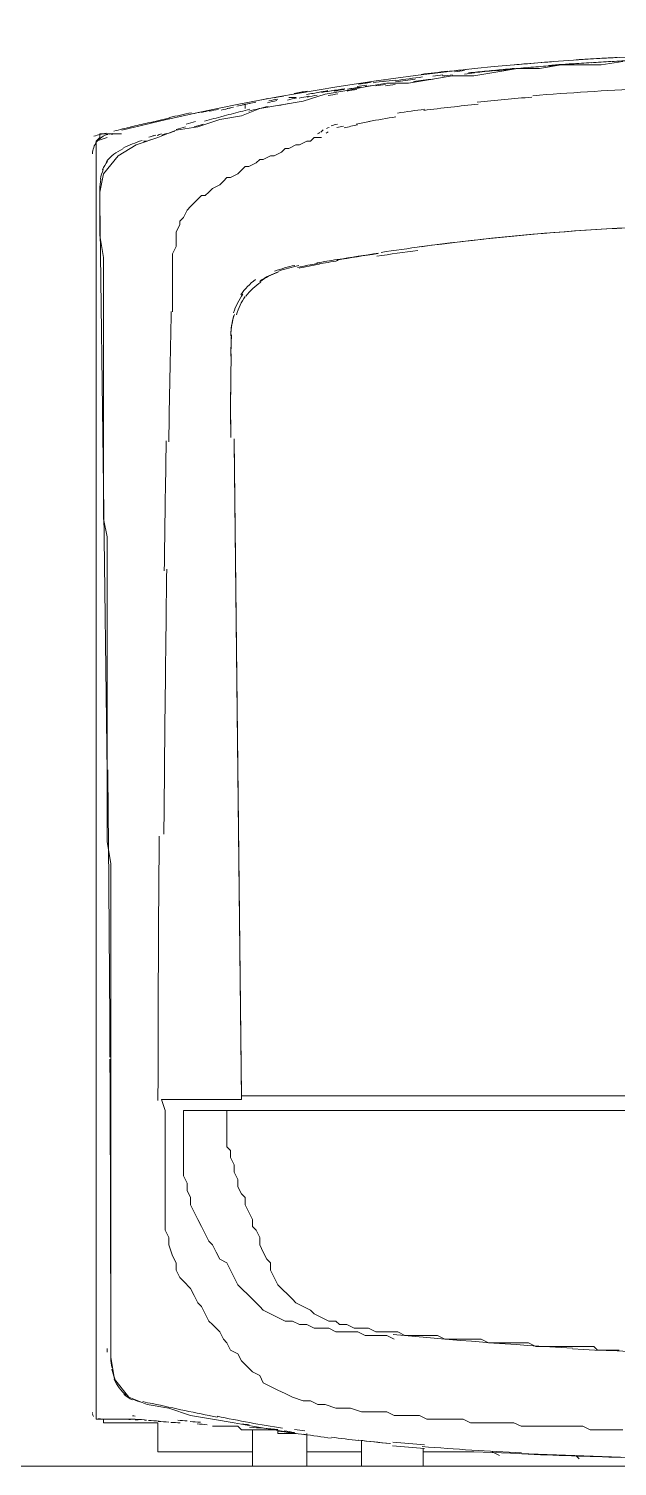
# Model space of a CAD drawing. Header units: metres. Extents: x 349703 to 349913, y 9282546 to 9282694.
# Drawn here: x 349721.081 to 349721.377, y 9282665.063 to 9282665.787 of the extents above; entities that cross this region are included whole.
import ezdxf

# ---------------------------------------------------------------- set-up
doc = ezdxf.new("R2010")
doc.units = ezdxf.units.M
doc.header["$LTSCALE"] = 0.25
doc.layers.add('ARQ-FONDO', color=253, linetype='CONTINUOUS', lineweight=9)

# ---------------------------------------------------------------- blocks, each defined once
blk = doc.blocks.new('LAVADORA')
at = {"layer": 'ARQ-FONDO', "linetype": 'Continuous', "lineweight": -2}
for p, q in [((3915.84514, 1596.17683), (3915.84332, 1596.17683)), ((3915.84332, 1596.17683), (3915.84332, 1596.15307)), ((3915.8488, 1596.18049), (3915.84514, 1596.18049)), ((3915.84514, 1596.18049), (3915.84514, 1596.18049)), ((3915.84514, 1596.18049), (3915.84514, 1596.17866)), ((3915.84514, 1596.18049), (3915.84514, 1596.17866)), ((3915.84514, 1596.17683), (3915.84514, 1596.1677)), ((3915.8488, 1596.18049), (3915.84697, 1596.18049)), ((3916.48117, 1596.18049), (3915.8488, 1596.18049)), ((3915.8488, 1596.18049), (3915.8488, 1596.18049)), ((3916.17047, 1596.17501), (3916.31486, 1596.17683)), ((3916.45741, 1596.17866), (3916.31486, 1596.17683)), ((3916.48849, 1596.18049), (3916.48117, 1596.18049)), ((3916.49031, 1596.17501), (3916.48849, 1596.18049)), ((3916.49031, 1596.17866), (3916.49214, 1596.17866)), ((3916.49214, 1596.17866), (3916.49214, 1596.1677)), ((3915.84332, 1596.16221), (3915.84332, 1596.16404)), ((3915.84332, 1596.16038), (3915.84332, 1596.16221)), ((3915.84332, 1596.14942), (3915.84332, 1596.15856)), ((3915.84332, 1596.1549), (3915.84332, 1596.15307)), ((3915.84332, 1596.15307), (3915.84332, 1596.1549)), ((3916.48849, 1596.1549), (3916.48849, 1596.15673)), ((3915.84332, 1596.14942), (3915.82869, 1596.14942)), ((3915.82869, 1596.14942), (3915.82869, 1596.1019)), ((3916.0005, 1596.14576), (3916.00598, 1596.14759)), ((3915.84149, 1596.122), (3915.84149, 1596.122)), ((3915.84149, 1596.122), (3915.84149, 1596.12018)), ((3915.84149, 1596.12018), (3915.84149, 1596.11835)), ((3915.84149, 1596.11835), (3915.84149, 1596.11652)), ((3915.84149, 1596.11652), (3915.84149, 1596.11286)), ((3915.84149, 1596.11286), (3915.84149, 1596.10921)), ((3915.84149, 1596.10921), (3915.83966, 1596.10738)), ((3915.83966, 1596.10738), (3915.83966, 1596.10555)), ((3916.50676, 1596.10555), (3916.50493, 1596.10555)), ((3915.82869, 1596.1019), (3915.82138, 1596.1019)), ((3915.82138, 1596.1019), (3915.82138, 1596.1019)), ((3915.83966, 1596.1019), (3915.82138, 1596.1019)), ((3915.82138, 1596.1019), (3915.82138, 1596.1019)), ((3915.82138, 1596.1019), (3915.82138, 1596.09824)), ((3915.82138, 1596.09824), (3915.82138, 1596.09276)), ((3915.82138, 1596.09276), (3915.82138, 1596.08545)), ((3915.82138, 1596.08545), (3915.82138, 1596.07997)), ((3916.51042, 1596.08179), (3916.51042, 1596.08362)), ((3916.51042, 1596.07997), (3916.51042, 1596.08179)), ((3915.82138, 1596.07997), (3915.82138, 1596.07631)), ((3915.82138, 1596.07631), (3915.82138, 1596.07448)), ((3915.82138, 1596.07448), (3915.83783, 1596.07448)), ((3915.82869, 1596.07448), (3915.82869, 1596.04707)), ((3915.83418, 1596.04707), (3915.82138, 1596.04707)), ((3915.82138, 1596.04707), (3915.82138, 1596.04159)), ((3915.82138, 1596.04159), (3915.82138, 1596.016)), ((3915.82138, 1596.02331), (3915.82138, 1596.04159)), ((3915.82138, 1596.016), (3915.83052, 1596.016)), ((3915.82869, 1596.016), (3915.82869, 1596.00138)), ((3915.82687, 1595.97762), (3915.82869, 1595.98127)), ((3915.82504, 1595.93741), (3915.82687, 1595.93924))]:
    blk.add_line(p, q, dxfattribs=at)
for points in [[(3915.82504, 1595.89354), (3915.82869, 1595.99041), (3915.82869, 1596.0032), (3915.82869, 1596.016), (3915.82504, 1596.016), (3915.82138, 1596.016), (3915.82138, 1596.04707), (3915.82687, 1596.04707), (3915.82869, 1596.04707), (3915.82869, 1596.07448), (3915.82138, 1596.07448), (3915.82138, 1596.1019), (3915.82869, 1596.1019), (3915.82869, 1596.14942), (3915.84332, 1596.14942), (3915.84332, 1596.15856), (3915.84332, 1596.17683), (3915.84514, 1596.17683), (3915.84514, 1596.17866), (3915.84514, 1596.18049), (3916.48849, 1596.18049), (3916.49031, 1596.17866), (3916.49214, 1596.17866), (3916.49214, 1596.1677)], [(3916.52869, 1595.91548), (3916.52687, 1595.92644), (3916.52687, 1595.93741), (3916.52687, 1595.94655), (3916.52504, 1595.95751), (3916.52504, 1595.96848), (3916.52321, 1595.97944), (3916.52138, 1595.99041), (3916.52138, 1596.00138), (3916.51956, 1596.01234), (3916.51773, 1596.02331), (3916.51773, 1596.03427), (3916.5159, 1596.04524), (3916.51407, 1596.05438), (3916.51225, 1596.06535), (3916.50859, 1596.07631), (3916.50676, 1596.08728), (3916.50493, 1596.09824), (3916.50128, 1596.10738), (3916.49945, 1596.11835), (3916.4958, 1596.12931), (3916.49397, 1596.14028), (3916.49031, 1596.14942), (3916.48666, 1596.16038), (3916.48117, 1596.16952), (3916.47204, 1596.17683), (3916.4629, 1596.17866), (3916.45193, 1596.17866), (3916.44097, 1596.17866), (3916.43, 1596.17683), (3916.41903, 1596.17683), (3916.40807, 1596.17683), (3916.3971, 1596.17683), (3916.38614, 1596.17683), (3916.37517, 1596.17683), (3916.3642, 1596.17683), (3916.35324, 1596.17683), (3916.34227, 1596.17683), (3916.33131, 1596.17683), (3916.32034, 1596.17683), (3916.30937, 1596.17683), (3916.29841, 1596.17683), (3916.28927, 1596.17501), (3916.2783, 1596.17501), (3916.26734, 1596.17501), (3916.25637, 1596.17501), (3916.2454, 1596.17501), (3916.23444, 1596.17501), (3916.22347, 1596.17501), (3916.21251, 1596.17501), (3916.20154, 1596.17501), (3916.19057, 1596.17501), (3916.17961, 1596.17501), (3916.16864, 1596.17501), (3916.15768, 1596.17501), (3916.14671, 1596.17501), (3916.13574, 1596.17501), (3916.12478, 1596.17318), (3916.11381, 1596.17318), (3916.10467, 1596.17318), (3916.09371, 1596.17318), (3916.08274, 1596.17318), (3916.07178, 1596.17318), (3916.06081, 1596.17318), (3916.04984, 1596.17318), (3916.03888, 1596.17318), (3916.02791, 1596.17318), (3916.01694, 1596.17318), (3916.00598, 1596.17318), (3915.99501, 1596.17318), (3915.98405, 1596.17318), (3915.97308, 1596.17318), (3915.96211, 1596.17318), (3915.95115, 1596.17318), (3915.94018, 1596.17318), (3915.92922, 1596.17318), (3915.92008, 1596.17318), (3915.90911, 1596.17318), (3915.89815, 1596.17318), (3915.88718, 1596.17318), (3915.87621, 1596.17318), (3915.86525, 1596.17135), (3915.85611, 1596.16404), (3915.85245, 1596.1549), (3915.85063, 1596.14394), (3915.84697, 1596.13297), (3915.84514, 1596.122), (3915.84332, 1596.11104), (3915.84149, 1596.1019), (3915.83966, 1596.09093), (3915.83783, 1596.07997), (3915.83783, 1596.08179), (3915.83783, 1596.08362), (3915.83783, 1596.08545), (3915.83783, 1596.08728), (3915.83783, 1596.0891), (3915.83966, 1596.0891), (3915.83966, 1596.09093), (3915.83966, 1596.09276), (3915.83966, 1596.09459), (3915.83966, 1596.09642), (3915.83966, 1596.09824), (3915.83966, 1596.10007), (3915.83966, 1596.1019), (3915.83966, 1596.10373), (3915.83966, 1596.10555), (3915.83966, 1596.10738), (3915.84149, 1596.10921), (3915.84149, 1596.11286), (3915.84149, 1596.11652), (3915.84149, 1596.11835), (3915.84149, 1596.12018), (3915.84149, 1596.122)], [(3915.84514, 1596.17866), (3915.84514, 1596.17683), (3915.84514, 1596.1677)], [(3916.48117, 1596.18049), (3915.8488, 1596.18049), (3915.84697, 1596.18049)], [(3915.84332, 1596.1549), (3915.84332, 1596.15673), (3915.84332, 1596.15856)], [(3915.83966, 1595.91548), (3915.83966, 1595.91913), (3915.83966, 1595.92279), (3915.83966, 1595.92827), (3915.83966, 1595.93192), (3915.84149, 1595.93558), (3915.84149, 1595.94106), (3915.84149, 1595.94472), (3915.84149, 1595.94837), (3915.84149, 1595.95386), (3915.84149, 1595.95751), (3915.84149, 1595.96117), (3915.84149, 1595.96665), (3915.84332, 1595.97031), (3915.84332, 1595.97579), (3915.84332, 1595.97944), (3915.84332, 1595.9831), (3915.84332, 1595.98858), (3915.84332, 1595.99224), (3915.84514, 1595.99589), (3915.84514, 1596.00138), (3915.84514, 1596.00503), (3915.84514, 1596.00869), (3915.84514, 1596.01417), (3915.84697, 1596.01783), (3915.84697, 1596.02148), (3915.84697, 1596.02696), (3915.84697, 1596.03062), (3915.8488, 1596.03427), (3915.8488, 1596.03976), (3915.8488, 1596.04341), (3915.8488, 1596.04707), (3915.85063, 1596.05255), (3915.85063, 1596.05621), (3915.85063, 1596.05986), (3915.85245, 1596.06535), (3915.85245, 1596.069), (3915.85428, 1596.07266), (3915.85428, 1596.07631), (3915.85611, 1596.08179), (3915.85794, 1596.08545), (3915.85976, 1596.0891), (3915.86159, 1596.09276), (3915.86342, 1596.09642), (3915.86708, 1596.09824), (3915.8689, 1596.1019), (3915.87073, 1596.10373), (3915.87439, 1596.10738), (3915.87804, 1596.10921), (3915.87987, 1596.11286), (3915.88352, 1596.11469), (3915.88535, 1596.11652), (3915.88901, 1596.11835), (3915.89266, 1596.122), (3915.89449, 1596.12383), (3915.89815, 1596.12566), (3915.9018, 1596.12749), (3915.90363, 1596.12931), (3915.90728, 1596.13114), (3915.91094, 1596.13297), (3915.91459, 1596.13662), (3915.91642, 1596.13845), (3915.92008, 1596.14028), (3915.92373, 1596.14028), (3915.92739, 1596.14211), (3915.93287, 1596.14394), (3915.93653, 1596.14394), (3915.94018, 1596.14576), (3915.94567, 1596.14576), (3915.94932, 1596.14576), (3915.95298, 1596.14576), (3915.95846, 1596.14576), (3915.96211, 1596.14576), (3915.96577, 1596.14576), (3915.97125, 1596.14576), (3915.97491, 1596.14576), (3915.97856, 1596.14576), (3915.98405, 1596.14576), (3915.9877, 1596.14576), (3915.99136, 1596.14576), (3915.99684, 1596.14576)], [(3916.0005, 1596.14576), (3915.99684, 1596.14576), (3915.99136, 1596.14576), (3915.9877, 1596.14576), (3915.98405, 1596.14576), (3915.97856, 1596.14576), (3915.97491, 1596.14576), (3915.97125, 1596.14576), (3915.96577, 1596.14576), (3915.96211, 1596.14576), (3915.95846, 1596.14576), (3915.95298, 1596.14576), (3915.94932, 1596.14576), (3915.94567, 1596.14576), (3915.94018, 1596.14576), (3915.93653, 1596.14394), (3915.93287, 1596.14394), (3915.92739, 1596.14211), (3915.92373, 1596.14028), (3915.92008, 1596.14028), (3915.91642, 1596.13845), (3915.91459, 1596.13662), (3915.91094, 1596.13297), (3915.90728, 1596.13114), (3915.90363, 1596.12931), (3915.9018, 1596.12749), (3915.89815, 1596.12566), (3915.89449, 1596.12383), (3915.89266, 1596.122), (3915.88901, 1596.11835), (3915.88535, 1596.11652), (3915.88352, 1596.11469), (3915.87987, 1596.11286), (3915.87804, 1596.10921), (3915.87439, 1596.10738), (3915.87073, 1596.10373), (3915.8689, 1596.1019), (3915.86708, 1596.09824), (3915.86342, 1596.09642), (3915.86159, 1596.09276), (3915.85976, 1596.0891), (3915.85794, 1596.08545), (3915.85611, 1596.08179), (3915.85428, 1596.07631), (3915.85428, 1596.07266), (3915.85245, 1596.069), (3915.85245, 1596.06535), (3915.85063, 1596.05986), (3915.85063, 1596.05621), (3915.85063, 1596.05255), (3915.8488, 1596.04707), (3915.8488, 1596.04341), (3915.8488, 1596.03976), (3915.8488, 1596.03427), (3915.84697, 1596.03062), (3915.84697, 1596.02696), (3915.84697, 1596.02148), (3915.84697, 1596.01783), (3915.84514, 1596.01417), (3915.84514, 1596.00869), (3915.84514, 1596.00503), (3915.84514, 1596.00138), (3915.84514, 1595.99589), (3915.84332, 1595.99224), (3915.84332, 1595.98858), (3915.84332, 1595.9831), (3915.84332, 1595.97944), (3915.84332, 1595.97579), (3915.84332, 1595.97031), (3915.84149, 1595.96665), (3915.84149, 1595.96117), (3915.84149, 1595.95751), (3915.84149, 1595.95386), (3915.84149, 1595.94837), (3915.84149, 1595.94472), (3915.84149, 1595.94106), (3915.84149, 1595.93558), (3915.83966, 1595.93192), (3915.83966, 1595.92827), (3915.83966, 1595.92279), (3915.83966, 1595.91913), (3915.83966, 1595.91548)], [(3916.0005, 1595.5536), (3916.00598, 1595.5536), (3916.00598, 1595.59198), (3916.00781, 1595.59198), (3916.00781, 1596.10738), (3916.00598, 1596.10738), (3916.00598, 1596.14759), (3916.0005, 1596.14576)], [(3916.33679, 1596.11104), (3916.17047, 1596.10921), (3916.00598, 1596.10738), (3916.00598, 1596.10921), (3916.00598, 1596.11104), (3916.00598, 1596.11286), (3916.00598, 1596.11469), (3916.00598, 1596.11652), (3916.00598, 1596.11835), (3916.00598, 1596.12018), (3916.00598, 1596.122), (3916.00598, 1596.12383), (3916.00598, 1596.12749), (3916.00598, 1596.12931), (3916.00598, 1596.13297), (3916.00598, 1596.1348), (3916.00598, 1596.13662), (3916.00598, 1596.14028), (3916.00598, 1596.14211), (3916.00598, 1596.14394), (3916.00598, 1596.14576), (3916.00598, 1596.14759)], [(3916.49031, 1596.06717), (3916.49031, 1596.07083), (3916.48849, 1596.07266), (3916.48849, 1596.07448), (3916.48666, 1596.07814), (3916.48666, 1596.07997), (3916.48483, 1596.08362), (3916.48483, 1596.08545), (3916.483, 1596.08728), (3916.48117, 1596.09093), (3916.48117, 1596.09276), (3916.47935, 1596.09642), (3916.47935, 1596.09824), (3916.47752, 1596.10007), (3916.47569, 1596.10373), (3916.47569, 1596.10555), (3916.47386, 1596.10738), (3916.47204, 1596.10921), (3916.47021, 1596.11286), (3916.47021, 1596.11469), (3916.46838, 1596.11652), (3916.46655, 1596.11835), (3916.46473, 1596.122), (3916.4629, 1596.12383), (3916.46107, 1596.12566), (3916.46107, 1596.12749), (3916.45924, 1596.12931), (3916.45741, 1596.13114), (3916.45559, 1596.13297), (3916.45376, 1596.1348), (3916.4501, 1596.13662), (3916.44828, 1596.13845), (3916.44645, 1596.13845), (3916.44279, 1596.14028), (3916.44097, 1596.14028), (3916.43731, 1596.14028), (3916.43548, 1596.14028), (3916.43183, 1596.14211), (3916.43, 1596.14211), (3916.42634, 1596.14211), (3916.42452, 1596.14211), (3916.42269, 1596.14211), (3916.41903, 1596.14211), (3916.41721, 1596.14211), (3916.41355, 1596.14211), (3916.41172, 1596.14211), (3916.40807, 1596.14211), (3916.40624, 1596.14211), (3916.40258, 1596.14211)], [(3916.40258, 1596.14211), (3916.40624, 1596.14211), (3916.40807, 1596.14211), (3916.41172, 1596.14211), (3916.41355, 1596.14211), (3916.41721, 1596.14211), (3916.41903, 1596.14211), (3916.42269, 1596.14211), (3916.42452, 1596.14211), (3916.42634, 1596.14211), (3916.43, 1596.14211), (3916.43183, 1596.14211), (3916.43548, 1596.14028), (3916.43731, 1596.14028), (3916.44097, 1596.14028), (3916.44279, 1596.14028), (3916.44645, 1596.13845), (3916.44828, 1596.13845), (3916.4501, 1596.13662), (3916.45376, 1596.1348), (3916.45559, 1596.13297), (3916.45741, 1596.13114), (3916.45924, 1596.12931), (3916.46107, 1596.12749), (3916.46107, 1596.12566), (3916.4629, 1596.12383), (3916.46473, 1596.122), (3916.46655, 1596.11835), (3916.46838, 1596.11652), (3916.47021, 1596.11469), (3916.47021, 1596.11286), (3916.47204, 1596.10921), (3916.47386, 1596.10738), (3916.47569, 1596.10555), (3916.47569, 1596.10373), (3916.47752, 1596.10007), (3916.47935, 1596.09824), (3916.47935, 1596.09642), (3916.48117, 1596.09276), (3916.48117, 1596.09093), (3916.483, 1596.08728), (3916.48483, 1596.08545), (3916.48483, 1596.08362), (3916.48666, 1596.07997), (3916.48666, 1596.07814), (3916.48849, 1596.07448), (3916.48849, 1596.07266), (3916.49031, 1596.07083), (3916.49031, 1596.06717)], [(3916.0005, 1596.11469), (3916.0005, 1596.13662), (3915.99684, 1596.13662), (3915.99319, 1596.13662), (3915.98953, 1596.13662), (3915.98587, 1596.13662), (3915.98222, 1596.13662), (3915.97856, 1596.13662), (3915.97491, 1596.13662), (3915.97125, 1596.13662), (3915.9676, 1596.13662), (3915.96394, 1596.1348), (3915.96029, 1596.1348), (3915.95663, 1596.13297), (3915.95298, 1596.13297), (3915.94932, 1596.13114), (3915.94567, 1596.12931), (3915.94201, 1596.12749), (3915.93835, 1596.12566), (3915.9347, 1596.12383), (3915.93287, 1596.122), (3915.92922, 1596.12018), (3915.92556, 1596.11835), (3915.92373, 1596.11469), (3915.92008, 1596.11286), (3915.91642, 1596.11104), (3915.91277, 1596.10921), (3915.91094, 1596.10738), (3915.90728, 1596.10373), (3915.90546, 1596.1019), (3915.9018, 1596.09824), (3915.89997, 1596.09642), (3915.89815, 1596.09276), (3915.89632, 1596.0891), (3915.89449, 1596.08545), (3915.89449, 1596.08179), (3915.89266, 1596.07814), (3915.89266, 1596.07448), (3915.89084, 1596.07083), (3915.89084, 1596.06717), (3915.89084, 1596.06352), (3915.88901, 1596.05986), (3915.88901, 1596.05621), (3915.88901, 1596.05255), (3915.88901, 1596.0489), (3915.88718, 1596.04524), (3915.88718, 1596.04159), (3915.88718, 1596.03793), (3915.88718, 1596.03427), (3915.88535, 1596.03062)], [(3915.88535, 1596.03062), (3915.88718, 1596.03427), (3915.88718, 1596.03793), (3915.88718, 1596.04159), (3915.88718, 1596.04524), (3915.88901, 1596.0489), (3915.88901, 1596.05255), (3915.88901, 1596.05621), (3915.88901, 1596.05986), (3915.89084, 1596.06352), (3915.89084, 1596.06717), (3915.89084, 1596.07083), (3915.89266, 1596.07448), (3915.89266, 1596.07814), (3915.89449, 1596.08179), (3915.89449, 1596.08545), (3915.89632, 1596.0891), (3915.89815, 1596.09276), (3915.89997, 1596.09642), (3915.9018, 1596.09824), (3915.90546, 1596.1019), (3915.90728, 1596.10373), (3915.91094, 1596.10738), (3915.91277, 1596.10921), (3915.91642, 1596.11104), (3915.92008, 1596.11286), (3915.92373, 1596.11469), (3915.92556, 1596.11835), (3915.92922, 1596.12018), (3915.93287, 1596.122), (3915.9347, 1596.12383), (3915.93835, 1596.12566), (3915.94201, 1596.12749), (3915.94567, 1596.12931), (3915.94932, 1596.13114), (3915.95298, 1596.13297), (3915.95663, 1596.13297), (3915.96029, 1596.1348), (3915.96394, 1596.1348), (3915.9676, 1596.13662), (3915.97125, 1596.13662), (3915.97491, 1596.13662), (3915.97856, 1596.13662), (3915.98222, 1596.13662), (3915.98587, 1596.13662), (3915.98953, 1596.13662), (3915.99319, 1596.13662), (3915.99684, 1596.13662), (3916.0005, 1596.13662)], [(3916.0005, 1595.58467), (3916.0005, 1596.11469), (3915.99684, 1596.11469), (3915.99319, 1596.11469), (3915.98953, 1596.11469), (3915.98587, 1596.11469), (3915.98222, 1596.11469), (3915.98039, 1596.11286), (3915.97674, 1596.11286), (3915.97308, 1596.11104), (3915.96943, 1596.11104), (3915.96577, 1596.10921), (3915.96211, 1596.10921), (3915.95846, 1596.10738), (3915.95663, 1596.10555), (3915.95298, 1596.10555), (3915.94932, 1596.10373), (3915.94567, 1596.1019), (3915.94201, 1596.1019), (3915.94018, 1596.10007), (3915.93653, 1596.09824), (3915.93287, 1596.09824), (3915.92922, 1596.09642), (3915.92556, 1596.09459), (3915.92373, 1596.09276), (3915.92008, 1596.09276), (3915.91642, 1596.09093), (3915.91277, 1596.0891), (3915.91094, 1596.08728), (3915.90728, 1596.08362), (3915.90546, 1596.08179), (3915.90363, 1596.07997), (3915.9018, 1596.07631), (3915.89997, 1596.07266), (3915.89815, 1596.07083), (3915.89632, 1596.06717), (3915.89449, 1596.06352), (3915.89449, 1596.05986), (3915.89266, 1596.05803), (3915.89266, 1596.05438), (3915.89084, 1596.05072), (3915.89084, 1596.04707), (3915.89084, 1596.04341), (3915.88901, 1596.03976), (3915.88901, 1596.0361), (3915.88901, 1596.03245), (3915.88901, 1596.02879), (3915.88718, 1596.02514), (3915.88718, 1596.02148), (3915.88718, 1596.01965), (3915.88718, 1596.016), (3915.88718, 1596.01234), (3915.88718, 1596.00869), (3915.88535, 1596.00503), (3915.88535, 1596.00138), (3915.88535, 1595.99772), (3915.88535, 1595.99407), (3915.88535, 1595.99041), (3915.88535, 1595.98676), (3915.88352, 1595.9831), (3915.88352, 1595.97944), (3915.88352, 1595.97762), (3915.88352, 1595.97396), (3915.88352, 1595.97031), (3915.88352, 1595.96665), (3915.88352, 1595.963), (3915.8817, 1595.95934), (3915.8817, 1595.95568), (3915.8817, 1595.95203), (3915.8817, 1595.94837), (3915.8817, 1595.94472), (3915.8817, 1595.94106), (3915.8817, 1595.93741), (3915.8817, 1595.93375), (3915.8817, 1595.9301), (3915.87987, 1595.92827), (3915.87987, 1595.92461), (3915.87987, 1595.92096), (3915.87987, 1595.9173)], [(3915.87987, 1595.9173), (3915.87987, 1595.92096), (3915.87987, 1595.92461), (3915.87987, 1595.92827), (3915.8817, 1595.9301), (3915.8817, 1595.93375), (3915.8817, 1595.93741), (3915.8817, 1595.94106), (3915.8817, 1595.94472), (3915.8817, 1595.94837), (3915.8817, 1595.95203), (3915.8817, 1595.95568), (3915.8817, 1595.95934), (3915.88352, 1595.963), (3915.88352, 1595.96665), (3915.88352, 1595.97031), (3915.88352, 1595.97396), (3915.88352, 1595.97762), (3915.88352, 1595.97944), (3915.88352, 1595.9831), (3915.88535, 1595.98676), (3915.88535, 1595.99041), (3915.88535, 1595.99407), (3915.88535, 1595.99772), (3915.88535, 1596.00138), (3915.88535, 1596.00503), (3915.88718, 1596.00869), (3915.88718, 1596.01234), (3915.88718, 1596.016), (3915.88718, 1596.01965), (3915.88718, 1596.02148), (3915.88718, 1596.02514), (3915.88901, 1596.02879), (3915.88901, 1596.03245), (3915.88901, 1596.0361), (3915.88901, 1596.03976), (3915.89084, 1596.04341), (3915.89084, 1596.04707), (3915.89084, 1596.05072), (3915.89266, 1596.05438), (3915.89266, 1596.05803), (3915.89449, 1596.05986), (3915.89449, 1596.06352), (3915.89632, 1596.06717), (3915.89815, 1596.07083), (3915.89997, 1596.07266), (3915.9018, 1596.07631), (3915.90363, 1596.07997), (3915.90546, 1596.08179), (3915.90728, 1596.08362), (3915.91094, 1596.08728), (3915.91277, 1596.0891), (3915.91642, 1596.09093), (3915.92008, 1596.09276), (3915.92373, 1596.09276), (3915.92556, 1596.09459), (3915.92922, 1596.09642), (3915.93287, 1596.09824), (3915.93653, 1596.09824), (3915.94018, 1596.10007), (3915.94201, 1596.1019), (3915.94567, 1596.1019), (3915.94932, 1596.10373), (3915.95298, 1596.10555), (3915.95663, 1596.10555), (3915.95846, 1596.10738), (3915.96211, 1596.10921), (3915.96577, 1596.10921), (3915.96943, 1596.11104), (3915.97308, 1596.11104), (3915.97674, 1596.11286), (3915.98039, 1596.11286), (3915.98222, 1596.11469), (3915.98587, 1596.11469), (3915.98953, 1596.11469), (3915.99319, 1596.11469), (3915.99684, 1596.11469)], [(3916.00781, 1596.10738), (3916.17412, 1596.10921), (3916.33862, 1596.11104)], [(3915.82138, 1596.1019), (3915.82138, 1596.09824), (3915.82138, 1596.09276), (3915.82138, 1596.08545), (3915.82138, 1596.07997), (3915.82138, 1596.07631), (3915.82138, 1596.07448), (3915.83783, 1596.07448)], [(3916.51042, 1596.07997), (3916.51042, 1596.08179), (3916.51042, 1596.08362)], [(3915.83418, 1596.04707), (3915.82138, 1596.04707), (3915.82138, 1596.04159), (3915.82138, 1596.016), (3915.83052, 1596.016)]]:
    blk.add_lwpolyline(points, dxfattribs=at)
for points in [[(3915.84773, 1596.18231), (3915.84725, 1596.18229), (3915.84678, 1596.18213), (3915.84638, 1596.18187)], [(3915.84773, 1596.18231), (3915.84725, 1596.18229), (3915.84678, 1596.18213), (3915.84638, 1596.18187)], [(3915.84848, 1596.1823), (3915.8481, 1596.18232), (3915.84771, 1596.18232), (3915.84732, 1596.1823)], [(3915.84848, 1596.1823), (3915.8481, 1596.18232), (3915.84771, 1596.18232), (3915.84732, 1596.1823)], [(3916.48536, 1596.18177), (3916.4843, 1596.18213), (3916.48319, 1596.18232), (3916.48207, 1596.18232)], [(3916.48536, 1596.18177), (3916.4843, 1596.18213), (3916.48319, 1596.18232), (3916.48207, 1596.18232)], [(3916.48828, 1596.18018), (3916.4874, 1596.18087), (3916.48641, 1596.18141), (3916.48536, 1596.18177)], [(3916.48828, 1596.18018), (3916.4874, 1596.18087), (3916.48641, 1596.18141), (3916.48536, 1596.18177)], [(3915.84518, 1596.17849), (3915.84515, 1596.17824), (3915.84514, 1596.178), (3915.84514, 1596.17775)], [(3915.84545, 1596.17938), (3915.84531, 1596.17903), (3915.84522, 1596.17867), (3915.84518, 1596.17831)], [(3915.84545, 1596.17938), (3915.84531, 1596.17903), (3915.84522, 1596.17867), (3915.84518, 1596.17831)], [(3915.88073, 1596.17501), (3915.87905, 1596.175), (3915.87737, 1596.17497), (3915.8757, 1596.17489)], [(3916.02737, 1596.17357), (3916.0756, 1596.17382), (3916.12382, 1596.17419), (3916.17205, 1596.17468)], [(3916.46466, 1596.17864), (3916.46293, 1596.17867), (3916.46121, 1596.17867), (3916.45948, 1596.17865)], [(3916.46934, 1596.17821), (3916.46766, 1596.17848), (3916.46596, 1596.17864), (3916.46426, 1596.17866)], [(3916.47432, 1596.17695), (3916.47273, 1596.1776), (3916.47107, 1596.17807), (3916.46938, 1596.17835)], [(3916.47841, 1596.17478), (3916.47709, 1596.17585), (3916.47563, 1596.17672), (3916.47407, 1596.17736)], [(3916.48461, 1596.1671), (3916.48314, 1596.17032), (3916.48095, 1596.17315), (3916.47821, 1596.17538)], [(3916.49053, 1596.17773), (3916.48992, 1596.17866), (3916.48916, 1596.17949), (3916.48828, 1596.18018)], [(3916.49053, 1596.17773), (3916.48992, 1596.17866), (3916.48916, 1596.17949), (3916.48828, 1596.18018)], [(3916.49185, 1596.17467), (3916.49158, 1596.17576), (3916.49113, 1596.17679), (3916.49053, 1596.17773)], [(3916.49185, 1596.17467), (3916.49158, 1596.17576), (3916.49113, 1596.17679), (3916.49053, 1596.17773)], [(3916.49259, 1596.17552), (3916.49209, 1596.17755), (3916.49158, 1596.17958), (3916.49107, 1596.18161)], [(3915.84478, 1596.15614), (3915.84502, 1596.16029), (3915.84514, 1596.16445), (3915.84514, 1596.16861)], [(3915.84511, 1596.16683), (3915.84512, 1596.16728), (3915.84512, 1596.16774), (3915.84513, 1596.16819)], [(3915.84513, 1596.16867), (3915.84513, 1596.16879), (3915.84514, 1596.16891), (3915.84514, 1596.16903)], [(3915.84514, 1596.16767), (3915.84514, 1596.16779), (3915.84514, 1596.1679), (3915.84514, 1596.16802)], [(3915.86082, 1596.16894), (3915.85945, 1596.16791), (3915.8582, 1596.16671), (3915.85712, 1596.16537)], [(3915.86514, 1596.17145), (3915.8636, 1596.17079), (3915.86215, 1596.16995), (3915.86082, 1596.16894)], [(3915.87028, 1596.17266), (3915.86864, 1596.17232), (3915.86705, 1596.17182), (3915.86552, 1596.17116)], [(3915.87581, 1596.17315), (3915.87419, 1596.17308), (3915.87257, 1596.17288), (3915.87099, 1596.17255)], [(3915.87933, 1596.17318), (3915.92833, 1596.17321), (3915.97732, 1596.17334), (3916.02631, 1596.1736)], [(3916.49179, 1596.17276), (3916.49189, 1596.17231), (3916.49201, 1596.17187), (3916.49213, 1596.17143)], [(3916.49179, 1596.17276), (3916.49189, 1596.17231), (3916.49201, 1596.17187), (3916.49213, 1596.17143)], [(3916.49238, 1596.17228), (3916.49227, 1596.17272), (3916.49216, 1596.17315), (3916.49206, 1596.17359)], [(3916.49238, 1596.17228), (3916.49227, 1596.17272), (3916.49216, 1596.17315), (3916.49206, 1596.17359)], [(3916.4957, 1596.16279), (3916.495, 1596.16573), (3916.49429, 1596.16866), (3916.49357, 1596.17159)], [(3916.4957, 1596.16279), (3916.495, 1596.16573), (3916.49429, 1596.16866), (3916.49357, 1596.17159)], [(3916.4941, 1595.53377), (3916.54511, 1595.74195), (3916.5451, 1595.95937), (3916.49407, 1596.16755)], [(3915.84474, 1596.15945), (3915.84476, 1596.15992), (3915.84478, 1596.16039), (3915.8448, 1596.16086)], [(3915.84494, 1596.16321), (3915.84495, 1596.16348), (3915.84496, 1596.16375), (3915.84497, 1596.16401)], [(3915.84504, 1596.16393), (3915.84504, 1596.16416), (3915.84505, 1596.16438), (3915.84505, 1596.16461)], [(3915.84506, 1596.16513), (3915.84507, 1596.16559), (3915.84508, 1596.16605), (3915.84509, 1596.16651)], [(3915.84666, 1596.16085), (3915.84668, 1596.16133), (3915.84669, 1596.16182), (3915.84671, 1596.1623)], [(3915.85518, 1596.16203), (3915.85444, 1596.16054), (3915.85385, 1596.15898), (3915.85341, 1596.15738)], [(3915.85753, 1596.16652), (3915.85646, 1596.1652), (3915.85555, 1596.16376), (3915.8548, 1596.16224)], [(3916.48891, 1596.15744), (3916.48776, 1596.16069), (3916.48647, 1596.16388), (3916.48505, 1596.16701)], [(3916.49769, 1596.15452), (3916.49702, 1596.15742), (3916.49634, 1596.16032), (3916.49565, 1596.16322)], [(3916.49769, 1596.15452), (3916.49702, 1596.15742), (3916.49634, 1596.16032), (3916.49565, 1596.16322)], [(3915.84413, 1596.14886), (3915.84423, 1596.15064), (3915.84432, 1596.15242), (3915.84441, 1596.1542)], [(3915.84413, 1596.14886), (3915.84423, 1596.15064), (3915.84432, 1596.15242), (3915.84441, 1596.1542)], [(3915.84454, 1596.15512), (3915.84456, 1596.15551), (3915.84458, 1596.1559), (3915.84459, 1596.15628)], [(3915.84454, 1596.15512), (3915.84456, 1596.15551), (3915.84458, 1596.1559), (3915.84459, 1596.15628)], [(3915.85401, 1596.15707), (3915.85357, 1596.15545), (3915.85316, 1596.15382), (3915.8528, 1596.15218)], [(3916.4882, 1596.15583), (3916.48807, 1596.15621), (3916.48794, 1596.15658), (3916.48781, 1596.15695)], [(3916.4891, 1596.15339), (3916.48896, 1596.15378), (3916.48883, 1596.15418), (3916.48869, 1596.15457)], [(3916.4913, 1596.15171), (3916.49104, 1596.15246), (3916.49078, 1596.15322), (3916.49052, 1596.15397)], [(3916.49159, 1596.15054), (3916.49133, 1596.15131), (3916.49107, 1596.15208), (3916.49081, 1596.15285)], [(3916.50021, 1596.14342), (3916.49937, 1596.14715), (3916.49852, 1596.15087), (3916.49766, 1596.15459)], [(3916.50021, 1596.14342), (3916.49937, 1596.14715), (3916.49852, 1596.15087), (3916.49766, 1596.15459)], [(3915.84362, 1596.14402), (3915.84374, 1596.14579), (3915.84384, 1596.14756), (3915.84394, 1596.14933)], [(3915.84362, 1596.14402), (3915.84374, 1596.14579), (3915.84384, 1596.14756), (3915.84394, 1596.14933)], [(3915.85294, 1596.15222), (3915.85055, 1596.14133), (3915.84825, 1596.13042), (3915.84604, 1596.11949)], [(3916.13858, 1596.1488), (3916.09421, 1596.14918), (3916.04984, 1596.14938), (3916.00546, 1596.14941)], [(3916.13858, 1596.1488), (3916.09421, 1596.14918), (3916.04984, 1596.14938), (3916.00546, 1596.14941)], [(3916.273, 1596.14502), (3916.22854, 1596.14559), (3916.18408, 1596.14606), (3916.13962, 1596.14644)], [(3916.273, 1596.14502), (3916.22854, 1596.14559), (3916.18408, 1596.14606), (3916.13962, 1596.14644)], [(3916.33766, 1596.14527), (3916.31584, 1596.14564), (3916.29403, 1596.14596), (3916.27221, 1596.14624)], [(3916.33766, 1596.14527), (3916.31584, 1596.14564), (3916.29403, 1596.14596), (3916.27221, 1596.14624)], [(3916.49216, 1596.1476), (3916.49191, 1596.14836), (3916.49166, 1596.14912), (3916.4914, 1596.14988)], [(3916.49236, 1596.14511), (3916.49211, 1596.14588), (3916.49186, 1596.14664), (3916.49161, 1596.1474)], [(3916.49349, 1596.14091), (3916.493, 1596.14246), (3916.4925, 1596.14401), (3916.492, 1596.14556)], [(3915.84317, 1596.13829), (3915.84328, 1596.13985), (3915.84338, 1596.14141), (3915.84348, 1596.14298)], [(3915.84317, 1596.13829), (3915.84328, 1596.13985), (3915.84338, 1596.14141), (3915.84348, 1596.14298)], [(3915.8442, 1596.13474), (3915.84432, 1596.1363), (3915.84443, 1596.13786), (3915.84454, 1596.13942)], [(3915.8442, 1596.13474), (3915.84432, 1596.1363), (3915.84443, 1596.13786), (3915.84454, 1596.13942)], [(3916.40267, 1596.14274), (3916.38081, 1596.14321), (3916.35895, 1596.14363), (3916.33708, 1596.144)], [(3916.40267, 1596.14274), (3916.38081, 1596.14321), (3916.35895, 1596.14363), (3916.33708, 1596.144)], [(3916.49574, 1596.1356), (3916.49526, 1596.13714), (3916.49479, 1596.13868), (3916.4943, 1596.14021)], [(3916.50283, 1596.13259), (3916.50203, 1596.13628), (3916.50122, 1596.13995), (3916.50039, 1596.14363)], [(3916.50283, 1596.13259), (3916.50203, 1596.13628), (3916.50122, 1596.13995), (3916.50039, 1596.14363)], [(3915.84349, 1596.12804), (3915.84362, 1596.12978), (3915.84375, 1596.13152), (3915.84388, 1596.13327)], [(3915.84349, 1596.12804), (3915.84362, 1596.12978), (3915.84375, 1596.13152), (3915.84388, 1596.13327)], [(3916.49712, 1596.1266), (3916.49667, 1596.12815), (3916.49622, 1596.1297), (3916.49576, 1596.13125)], [(3916.49849, 1596.13049), (3916.49803, 1596.13205), (3916.49756, 1596.13361), (3916.49708, 1596.13516)], [(3916.50325, 1596.12753), (3916.50291, 1596.12911), (3916.50257, 1596.13069), (3916.50222, 1596.13227)], [(3916.50325, 1596.12753), (3916.50291, 1596.12911), (3916.50257, 1596.13069), (3916.50222, 1596.13227)], [(3915.8423, 1596.1246), (3915.84244, 1596.12632), (3915.84258, 1596.12805), (3915.84271, 1596.12977)], [(3915.8423, 1596.1246), (3915.84244, 1596.12632), (3915.84258, 1596.12805), (3915.84271, 1596.12977)], [(3916.50113, 1596.11662), (3916.50028, 1596.11975), (3916.49941, 1596.12287), (3916.49852, 1596.12598)], [(3916.50394, 1596.12302), (3916.50362, 1596.12453), (3916.5033, 1596.12605), (3916.50297, 1596.12756)], [(3916.50394, 1596.12302), (3916.50362, 1596.12453), (3916.5033, 1596.12605), (3916.50297, 1596.12756)], [(3915.84653, 1596.11971), (3915.84431, 1596.10875), (3915.84229, 1596.09776), (3915.84048, 1596.08672)], [(3916.50339, 1596.10787), (3916.50259, 1596.111), (3916.50178, 1596.11413), (3916.50093, 1596.11725)], [(3916.50455, 1596.119), (3916.50423, 1596.12055), (3916.50391, 1596.12209), (3916.50358, 1596.12363)], [(3916.50455, 1596.119), (3916.50423, 1596.12055), (3916.50391, 1596.12209), (3916.50358, 1596.12363)], [(3916.50513, 1596.11307), (3916.50481, 1596.11459), (3916.5045, 1596.11611), (3916.50419, 1596.11762)], [(3916.50513, 1596.11307), (3916.50481, 1596.11459), (3916.5045, 1596.11611), (3916.50419, 1596.11762)], [(3916.35996, 1596.11286), (3916.35305, 1596.11288), (3916.34615, 1596.11284), (3916.33925, 1596.11275)], [(3916.36018, 1596.11285), (3916.3533, 1596.11289), (3916.34641, 1596.11286), (3916.33953, 1596.11276)], [(3916.37914, 1596.11262), (3916.3722, 1596.11276), (3916.36527, 1596.11284), (3916.35834, 1596.11286)], [(3916.38147, 1596.11258), (3916.3746, 1596.11272), (3916.36774, 1596.1128), (3916.36088, 1596.11284)], [(3916.39072, 1596.11243), (3916.38726, 1596.11262), (3916.3838, 1596.11274), (3916.38033, 1596.11281)], [(3916.39096, 1596.11246), (3916.38749, 1596.11259), (3916.38403, 1596.11268), (3916.38056, 1596.11275)], [(3916.4008, 1596.11125), (3916.39744, 1596.11217), (3916.39399, 1596.11271), (3916.39052, 1596.11283)], [(3916.4012, 1596.11098), (3916.3979, 1596.11201), (3916.39448, 1596.11263), (3916.39102, 1596.11281)], [(3916.41038, 1596.10559), (3916.40752, 1596.10752), (3916.40437, 1596.10897), (3916.40105, 1596.10988)], [(3916.41148, 1596.10665), (3916.40864, 1596.10873), (3916.40548, 1596.11034), (3916.40212, 1596.1114)], [(3916.50561, 1596.11145), (3916.5054, 1596.11248), (3916.50519, 1596.11351), (3916.50498, 1596.11454)], [(3916.50561, 1596.11145), (3916.5054, 1596.11248), (3916.50519, 1596.11351), (3916.50498, 1596.11454)], [(3916.50682, 1596.10636), (3916.5066, 1596.10746), (3916.50638, 1596.10856), (3916.50615, 1596.10966)], [(3916.50679, 1596.10649), (3916.50658, 1596.10754), (3916.50637, 1596.1086), (3916.50615, 1596.10966)], [(3915.84112, 1596.10338), (3915.84069, 1596.0986), (3915.84026, 1596.09382), (3915.83984, 1596.08904)], [(3915.84229, 1596.10356), (3915.8424, 1596.10471), (3915.84251, 1596.10586), (3915.84262, 1596.10701)], [(3916.4176, 1596.09765), (3916.41565, 1596.10055), (3916.41322, 1596.1031), (3916.4104, 1596.10517)], [(3916.4188, 1596.10037), (3916.41672, 1596.10326), (3916.41414, 1596.10575), (3916.41119, 1596.10773)], [(3916.50457, 1596.10313), (3916.50418, 1596.10471), (3916.50379, 1596.10629), (3916.50339, 1596.10787)], [(3916.50477, 1596.09894), (3916.50439, 1596.10052), (3916.50401, 1596.1021), (3916.50362, 1596.10368)], [(3916.50807, 1596.10023), (3916.50764, 1596.10244), (3916.5072, 1596.10464), (3916.50676, 1596.10685)], [(3916.50807, 1596.10023), (3916.50765, 1596.10235), (3916.50723, 1596.10447), (3916.50681, 1596.10658)], [(3916.42251, 1596.08902), (3916.42137, 1596.09226), (3916.41977, 1596.09532), (3916.41776, 1596.0981)], [(3916.42265, 1596.08891), (3916.42159, 1596.09215), (3916.42009, 1596.09522), (3916.41819, 1596.09806)], [(3916.50602, 1596.09397), (3916.50565, 1596.09555), (3916.50528, 1596.09714), (3916.5049, 1596.09873)], [(3916.50993, 1596.0941), (3916.50952, 1596.09626), (3916.5091, 1596.09842), (3916.50868, 1596.10058)], [(3916.50993, 1596.0941), (3916.50952, 1596.09626), (3916.5091, 1596.09842), (3916.50868, 1596.10058)], [(3915.8372, 1596.07544), (3915.83798, 1596.08005), (3915.83858, 1596.08469), (3915.83899, 1596.08935)], [(3916.42598, 1596.08058), (3916.42521, 1596.08401), (3916.42424, 1596.08739), (3916.42308, 1596.09071)], [(3916.42587, 1596.07861), (3916.42513, 1596.08204), (3916.42421, 1596.08542), (3916.42311, 1596.08875)], [(3916.50744, 1596.08393), (3916.5071, 1596.08553), (3916.50675, 1596.08712), (3916.50639, 1596.08871)], [(3916.50895, 1596.08954), (3916.50859, 1596.09115), (3916.50822, 1596.09275), (3916.50785, 1596.09435)], [(3916.50967, 1596.08915), (3916.5094, 1596.09062), (3916.50912, 1596.09209), (3916.50884, 1596.09356)], [(3916.50967, 1596.08915), (3916.5094, 1596.09062), (3916.50912, 1596.09209), (3916.50884, 1596.09356)], [(3916.51119, 1596.08621), (3916.51092, 1596.08767), (3916.51066, 1596.08913), (3916.51038, 1596.09059)], [(3916.51119, 1596.08621), (3916.51092, 1596.08767), (3916.51066, 1596.08913), (3916.51038, 1596.09059)], [(3915.83923, 1596.08597), (3915.83894, 1596.08423), (3915.83866, 1596.08249), (3915.83839, 1596.08075)], [(3915.83993, 1596.08071), (3915.83966, 1596.07897), (3915.83939, 1596.07723), (3915.83913, 1596.07549)], [(3916.51024, 1596.07952), (3916.50991, 1596.08112), (3916.50957, 1596.08272), (3916.50923, 1596.08432)], [(3916.5137, 1596.07435), (3916.51332, 1596.07653), (3916.51294, 1596.07871), (3916.51255, 1596.08089)], [(3916.5137, 1596.07435), (3916.51332, 1596.07653), (3916.51294, 1596.07871), (3916.51255, 1596.08089)], [(3915.83748, 1596.07611), (3915.83679, 1596.0715), (3915.83614, 1596.06689), (3915.83553, 1596.06227)], [(3915.83748, 1596.07611), (3915.83679, 1596.0715), (3915.83614, 1596.06689), (3915.83553, 1596.06227)], [(3916.42657, 1596.06818), (3916.42598, 1596.07161), (3916.42532, 1596.07502), (3916.42458, 1596.07842)], [(3916.42695, 1596.06894), (3916.42636, 1596.07237), (3916.42569, 1596.07578), (3916.42492, 1596.07917)], [(3916.51114, 1596.07365), (3916.51082, 1596.07525), (3916.5105, 1596.07684), (3916.51017, 1596.07843)], [(3916.51167, 1596.06939), (3916.51136, 1596.07102), (3916.51104, 1596.07265), (3916.51071, 1596.07428)], [(3916.51311, 1596.06813), (3916.51275, 1596.07029), (3916.51238, 1596.07246), (3916.51201, 1596.07462)], [(3916.51311, 1596.06813), (3916.51275, 1596.07029), (3916.51238, 1596.07246), (3916.51201, 1596.07462)], [(3916.42835, 1596.05871), (3916.42778, 1596.06211), (3916.42721, 1596.06551), (3916.42663, 1596.0689)], [(3916.42893, 1596.05933), (3916.42836, 1596.06273), (3916.42778, 1596.06613), (3916.42719, 1596.06952)], [(3916.49226, 1596.0691), (3916.49239, 1596.06869), (3916.49261, 1596.06832), (3916.49291, 1596.06801)], [(3916.49226, 1596.0691), (3916.49239, 1596.06869), (3916.49261, 1596.06832), (3916.49291, 1596.06801)], [(3916.49415, 1596.06627), (3916.49379, 1596.0667), (3916.49341, 1596.06712), (3916.49302, 1596.06753)], [(3916.49415, 1596.06627), (3916.49379, 1596.0667), (3916.49341, 1596.06712), (3916.49302, 1596.06753)], [(3916.5141, 1596.06067), (3916.51375, 1596.06285), (3916.51339, 1596.06502), (3916.51303, 1596.0672)], [(3916.5141, 1596.06067), (3916.51375, 1596.06285), (3916.51339, 1596.06502), (3916.51303, 1596.0672)], [(3916.51395, 1596.06387), (3916.51365, 1596.06548), (3916.51335, 1596.0671), (3916.51304, 1596.06871)], [(3915.836, 1596.06214), (3915.83539, 1596.05753), (3915.83482, 1596.05291), (3915.83429, 1596.04828)], [(3915.836, 1596.06214), (3915.83539, 1596.05753), (3915.83482, 1596.05291), (3915.83429, 1596.04828)], [(3916.4319, 1596.03882), (3916.43085, 1596.04575), (3916.42975, 1596.05266), (3916.42859, 1596.05957)], [(3916.43213, 1596.03843), (3916.4311, 1596.04531), (3916.43001, 1596.05218), (3916.42886, 1596.05904)], [(3916.49322, 1596.06377), (3916.49301, 1596.06417), (3916.49277, 1596.06453), (3916.49248, 1596.06487)], [(3916.49322, 1596.06377), (3916.49301, 1596.06417), (3916.49277, 1596.06453), (3916.49248, 1596.06487)], [(3916.49539, 1596.06334), (3916.49524, 1596.06379), (3916.49506, 1596.06422), (3916.49484, 1596.06463)], [(3916.49539, 1596.06334), (3916.49524, 1596.06379), (3916.49506, 1596.06422), (3916.49484, 1596.06463)], [(3916.49539, 1596.05934), (3916.4956, 1596.05825), (3916.49584, 1596.05718), (3916.49611, 1596.05611)], [(3916.49539, 1596.05934), (3916.4956, 1596.05825), (3916.49584, 1596.05718), (3916.49611, 1596.05611)], [(3916.49707, 1596.05905), (3916.49685, 1596.06015), (3916.49656, 1596.06123), (3916.49621, 1596.0623)], [(3916.49707, 1596.05905), (3916.49685, 1596.06015), (3916.49656, 1596.06123), (3916.49621, 1596.0623)], [(3916.51233, 1596.05896), (3916.51205, 1596.06058), (3916.51176, 1596.0622), (3916.51146, 1596.06382)], [(3916.51454, 1596.05576), (3916.51426, 1596.05741), (3916.51398, 1596.05905), (3916.51369, 1596.0607)], [(3916.5149, 1596.05538), (3916.51455, 1596.0576), (3916.5142, 1596.05982), (3916.51385, 1596.06203)], [(3916.51488, 1596.05549), (3916.51454, 1596.05767), (3916.5142, 1596.05985), (3916.51385, 1596.06203)], [(3916.49672, 1596.04899), (3916.49624, 1596.05123), (3916.49573, 1596.05346), (3916.49517, 1596.05568)], [(3916.49672, 1596.04899), (3916.49624, 1596.05123), (3916.49573, 1596.05346), (3916.49517, 1596.05568)], [(3916.51456, 1596.0494), (3916.51429, 1596.05102), (3916.51402, 1596.05264), (3916.51375, 1596.05426)], [(3916.5157, 1596.04756), (3916.51537, 1596.04973), (3916.51504, 1596.05191), (3916.51471, 1596.05408)], [(3916.5157, 1596.04756), (3916.51538, 1596.0497), (3916.51505, 1596.05183), (3916.51472, 1596.05396)], [(3915.8345, 1596.0484), (3915.83389, 1596.04309), (3915.83332, 1596.03778), (3915.83281, 1596.03246)], [(3915.83452, 1596.04873), (3915.8339, 1596.04343), (3915.83334, 1596.03812), (3915.83283, 1596.03281)], [(3916.49839, 1596.04294), (3916.49796, 1596.04519), (3916.4975, 1596.04744), (3916.49702, 1596.04968)], [(3916.49839, 1596.04294), (3916.49796, 1596.04519), (3916.4975, 1596.04744), (3916.49702, 1596.04968)], [(3916.51674, 1596.04431), (3916.51648, 1596.04594), (3916.51622, 1596.04758), (3916.51595, 1596.04921)], [(3916.51673, 1596.04015), (3916.51648, 1596.0418), (3916.51622, 1596.04344), (3916.51596, 1596.04509)], [(3916.51813, 1596.04218), (3916.51781, 1596.04437), (3916.51749, 1596.04657), (3916.51717, 1596.04876)], [(3916.51813, 1596.04218), (3916.51781, 1596.04437), (3916.51749, 1596.04657), (3916.51717, 1596.04876)], [(3916.43353, 1596.01865), (3916.4326, 1596.02554), (3916.43162, 1596.03243), (3916.43058, 1596.03931)], [(3916.43544, 1596.01647), (3916.43451, 1596.02339), (3916.43353, 1596.03029), (3916.4325, 1596.03719)], [(3916.50072, 1596.02975), (3916.50002, 1596.03428), (3916.49923, 1596.03879), (3916.49836, 1596.04328)], [(3916.50072, 1596.02975), (3916.50002, 1596.03428), (3916.49923, 1596.03879), (3916.49836, 1596.04328)], [(3916.51707, 1596.0349), (3916.51683, 1596.03655), (3916.51659, 1596.03821), (3916.51634, 1596.03986)], [(3916.51881, 1596.03502), (3916.51852, 1596.03705), (3916.51824, 1596.03909), (3916.51794, 1596.04112)], [(3916.51881, 1596.03502), (3916.51852, 1596.03705), (3916.51824, 1596.03909), (3916.51794, 1596.04112)], [(3915.83172, 1596.03137), (3915.83121, 1596.02605), (3915.83073, 1596.02072), (3915.8303, 1596.01539)], [(3915.83354, 1596.03119), (3915.83303, 1596.02588), (3915.83255, 1596.02056), (3915.83212, 1596.01524)], [(3915.88779, 1596.03102), (3915.88481, 1596.00104), (3915.88252, 1595.97099), (3915.8809, 1595.94091)], [(3915.88779, 1596.03102), (3915.88481, 1596.00104), (3915.88252, 1595.97099), (3915.8809, 1595.94091)], [(3916.51711, 1596.03006), (3916.51688, 1596.03171), (3916.51664, 1596.03335), (3916.5164, 1596.03499)], [(3916.51966, 1596.01995), (3916.51923, 1596.02325), (3916.51878, 1596.02655), (3916.51831, 1596.02984)], [(3916.5193, 1596.0301), (3916.51903, 1596.03211), (3916.51876, 1596.03412), (3916.51848, 1596.03613)], [(3916.5193, 1596.0301), (3916.51903, 1596.03211), (3916.51876, 1596.03412), (3916.51848, 1596.03613)], [(3916.52082, 1596.01627), (3916.52026, 1596.02079), (3916.51968, 1596.02531), (3916.51907, 1596.02983)], [(3916.52082, 1596.01627), (3916.52026, 1596.02079), (3916.51968, 1596.02531), (3916.51907, 1596.02983)], [(3916.50454, 1596.01522), (3916.50396, 1596.01978), (3916.50332, 1596.02434), (3916.50261, 1596.02889)], [(3916.50454, 1596.01522), (3916.50396, 1596.01978), (3916.50332, 1596.02434), (3916.50261, 1596.02889)], [(3915.83131, 1596.01642), (3915.82995, 1595.99981), (3915.82891, 1595.98317), (3915.82817, 1595.96652)], [(3915.83131, 1596.01642), (3915.82995, 1595.99981), (3915.82891, 1595.98317), (3915.82817, 1595.96652)], [(3916.44364, 1595.93462), (3916.44178, 1595.96251), (3916.43899, 1595.99033), (3916.43528, 1596.01803)], [(3916.44367, 1595.93414), (3916.44182, 1595.96183), (3916.43906, 1595.98945), (3916.43539, 1596.01695)], [(3916.50711, 1595.98829), (3916.5062, 1595.99744), (3916.50516, 1596.00658), (3916.504, 1596.0157)], [(3916.50711, 1595.98829), (3916.5062, 1595.99744), (3916.50516, 1596.00658), (3916.504, 1596.0157)], [(3916.51978, 1596.01096), (3916.51938, 1596.01426), (3916.51896, 1596.01756), (3916.51853, 1596.02086)], [(3916.52374, 1596.0035), (3916.52323, 1596.008), (3916.5227, 1596.0125), (3916.52215, 1596.01699)], [(3916.52374, 1596.0035), (3916.52323, 1596.008), (3916.5227, 1596.0125), (3916.52215, 1596.01699)], [(3916.52187, 1596.00608), (3916.52167, 1596.00774), (3916.52147, 1596.00939), (3916.52127, 1596.01105)], [(3916.52191, 1596.00117), (3916.52172, 1596.00285), (3916.52152, 1596.00453), (3916.52132, 1596.0062)], [(3916.52469, 1595.99355), (3916.52436, 1595.9966), (3916.52403, 1595.99965), (3916.52368, 1596.0027)], [(3916.52469, 1595.99355), (3916.52436, 1595.9966), (3916.52403, 1595.99965), (3916.52368, 1596.0027)], [(3916.52286, 1595.99017), (3916.52268, 1595.99183), (3916.5225, 1595.9935), (3916.52231, 1595.99516)], [(3916.52404, 1595.99515), (3916.52386, 1595.99679), (3916.52367, 1595.99843), (3916.52349, 1596.00007)], [(3916.51069, 1595.96127), (3916.50994, 1595.97043), (3916.50911, 1595.97959), (3916.50819, 1595.98873)], [(3916.51069, 1595.96127), (3916.50994, 1595.97043), (3916.50911, 1595.97959), (3916.50819, 1595.98873)], [(3916.52383, 1595.9839), (3916.52352, 1595.98699), (3916.52321, 1595.99008), (3916.52288, 1595.99316)], [(3916.52383, 1595.9839), (3916.52352, 1595.98699), (3916.52321, 1595.99008), (3916.52288, 1595.99316)], [(3916.52393, 1595.98129), (3916.5236, 1595.9846), (3916.52326, 1595.98791), (3916.5229, 1595.99122)], [(3916.52426, 1595.97946), (3916.52412, 1595.98094), (3916.52398, 1595.98242), (3916.52383, 1595.9839)], [(3916.52426, 1595.97946), (3916.52412, 1595.98094), (3916.52398, 1595.98242), (3916.52383, 1595.9839)], [(3916.52485, 1595.97019), (3916.52454, 1595.97352), (3916.52422, 1595.97685), (3916.52389, 1595.98018)], [(3916.52471, 1595.97455), (3916.52457, 1595.97607), (3916.52443, 1595.97759), (3916.52428, 1595.97911)], [(3916.52471, 1595.97455), (3916.52457, 1595.97607), (3916.52443, 1595.97759), (3916.52428, 1595.97911)], [(3916.52513, 1595.96999), (3916.52499, 1595.97151), (3916.52485, 1595.97303), (3916.52471, 1595.97455)], [(3916.52513, 1595.96999), (3916.52499, 1595.97151), (3916.52485, 1595.97303), (3916.52471, 1595.97455)], [(3915.82759, 1595.96634), (3915.82686, 1595.94966), (3915.82628, 1595.93298), (3915.82586, 1595.91628)], [(3915.82759, 1595.96634), (3915.82686, 1595.94966), (3915.82628, 1595.93298), (3915.82586, 1595.91628)], [(3916.52579, 1595.96063), (3916.52552, 1595.96392), (3916.52522, 1595.96722), (3916.52492, 1595.97051)], [(3916.52736, 1595.9653), (3916.52723, 1595.96687), (3916.52709, 1595.96843), (3916.52695, 1595.96999)], [(3916.52736, 1595.9653), (3916.52723, 1595.96687), (3916.52709, 1595.96843), (3916.52695, 1595.96999)], [(3916.52847, 1595.95147), (3916.52813, 1595.95603), (3916.52776, 1595.96059), (3916.52737, 1595.96515)], [(3916.52847, 1595.95147), (3916.52813, 1595.95603), (3916.52776, 1595.96059), (3916.52737, 1595.96515)], [(3916.51477, 1595.90576), (3916.51402, 1595.92414), (3916.51289, 1595.9425), (3916.51138, 1595.96083)], [(3916.51477, 1595.90576), (3916.51402, 1595.92414), (3916.51289, 1595.9425), (3916.51138, 1595.96083)], [(3916.52661, 1595.95048), (3916.52635, 1595.95381), (3916.52608, 1595.95715), (3916.5258, 1595.96048)], [(3916.52734, 1595.9406), (3916.52711, 1595.94394), (3916.52686, 1595.94728), (3916.5266, 1595.95062)], [(3916.52763, 1595.93913), (3916.52733, 1595.94372), (3916.52701, 1595.94831), (3916.52666, 1595.95289)], [(3916.52763, 1595.93913), (3916.52733, 1595.94372), (3916.52701, 1595.94831), (3916.52666, 1595.95289)], [(3915.88046, 1595.94091), (3915.87885, 1595.91083), (3915.87804, 1595.88072), (3915.87804, 1595.85059)], [(3915.88046, 1595.94091), (3915.87885, 1595.91083), (3915.87804, 1595.88072), (3915.87804, 1595.85059)], [(3916.52803, 1595.9314), (3916.52782, 1595.9347), (3916.52761, 1595.93799), (3916.52738, 1595.94129)], [(3916.52983, 1595.93318), (3916.52971, 1595.93512), (3916.52959, 1595.93707), (3916.52946, 1595.93901)], [(3916.52983, 1595.93318), (3916.52971, 1595.93512), (3916.52959, 1595.93707), (3916.52946, 1595.93901)], [(3916.44645, 1595.85059), (3916.44645, 1595.8785), (3916.44552, 1595.90641), (3916.44366, 1595.93425)], [(3916.44645, 1595.85059), (3916.44645, 1595.87838), (3916.44553, 1595.90617), (3916.44368, 1595.93389)], [(3916.52861, 1595.92147), (3916.52842, 1595.92482), (3916.52823, 1595.92816), (3916.52802, 1595.93151)], [(3916.53017, 1595.92734), (3916.53006, 1595.92929), (3916.52995, 1595.93123), (3916.52983, 1595.93318)], [(3916.53017, 1595.92734), (3916.53006, 1595.92929), (3916.52995, 1595.93123), (3916.52983, 1595.93318)], [(3916.53065, 1595.91843), (3916.5305, 1595.92136), (3916.53034, 1595.9243), (3916.53018, 1595.92724)], [(3916.53065, 1595.91843), (3916.5305, 1595.92136), (3916.53034, 1595.9243), (3916.53018, 1595.92724)], [(3916.52912, 1595.91108), (3916.52896, 1595.91441), (3916.5288, 1595.91774), (3916.52862, 1595.92107)]]:
    blk.add_open_spline(points, degree=3, dxfattribs=at)
blk = doc.blocks.new('MODULO 3 A 5 AÑOS NUEVO')
at = {"layer": 'ARQ-FONDO'}
blk.add_lwpolyline([(350746.06779, 9282642.86106), (350746.06779, 9282642.86106), (350748.78279, 9282642.86106), (350748.78279, 9282642.90606)], dxfattribs=at)
at = {"layer": 'ARQ-FONDO', "rotation": 90.00000000000003}
blk.add_blockref('LAVADORA', (352343.02243, 9278727.03968), dxfattribs=at)

msp = doc.modelspace()

# ---------------------------------------------------------------- block references
at = {"layer": 'ARQ-FONDO'}
msp.add_blockref('MODULO 3 A 5 AÑOS NUEVO', (-1025.72732, 22.20202), dxfattribs=at)

doc.saveas('drawing.dxf')
